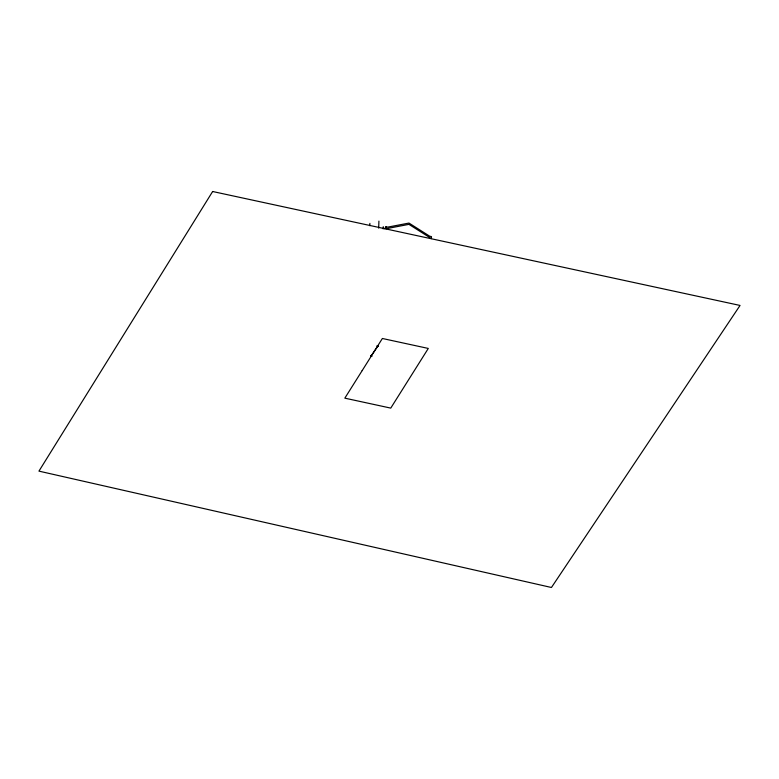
<?xml version="1.0" encoding="UTF-8"?>
<svg xmlns="http://www.w3.org/2000/svg" width="779" height="779" viewBox="0 0 779 779"><rect width="100%" height="100%" fill="white"/><g stroke="black" fill="none" stroke-linecap="round" stroke-linejoin="round"><path stroke-width="1.17" d="M369.821 225.715L369.889 223.378M378.701 228.14L378.906 221.109M383.18 228.919L383.249 226.67M385.985 226.728L385.926 228.753L408.946 224.362L431.41 238.617L431.469 236.592L429.687 236.203L408.985 223.067L387.776 227.117L385.985 226.728L384.699 228.783M371.047 356.022L374.543 350.93M377.669 346.421L374.183 351.504M212.638 191.507L38.95 471.129L551.444 587.493L740.05 305.446L212.638 191.507M370.794 355.964L371.817 356.188L370.794 355.964M377.085 345.964L378.107 346.188L377.085 345.964M362.177 370.59L344.834 398.157L390.756 408.108L428.294 348.437L382.372 338.485L362.177 370.59"/></g></svg>
